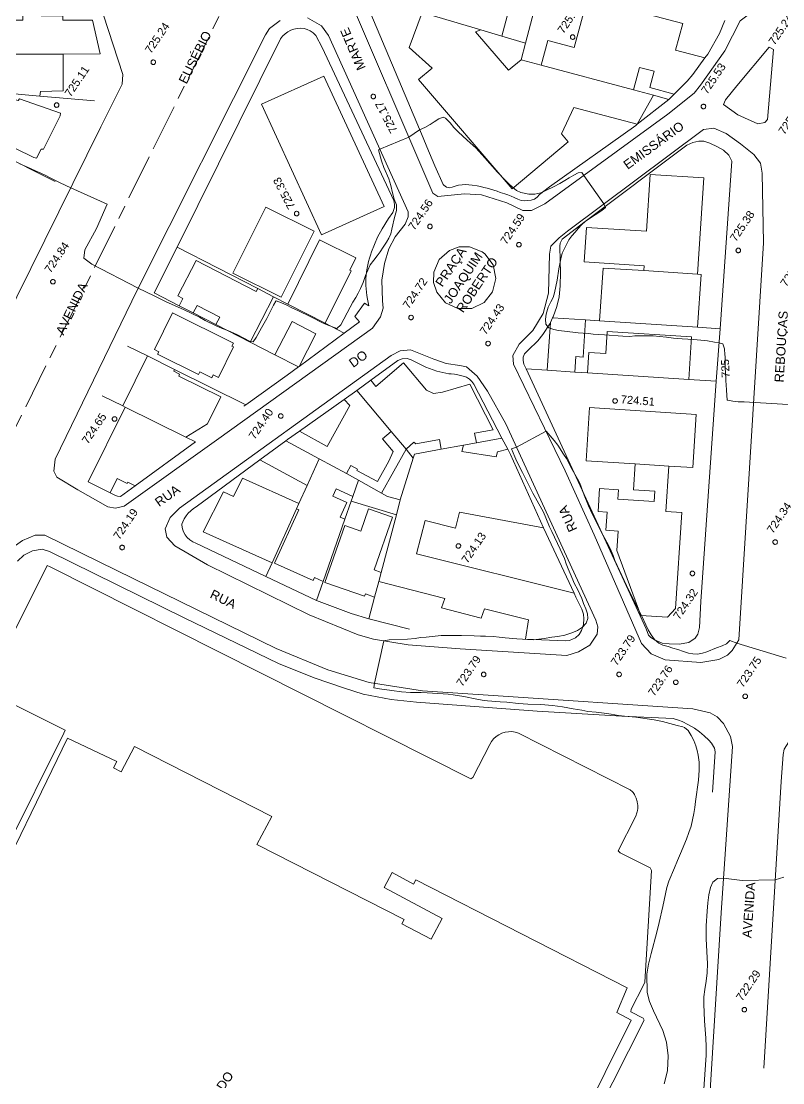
# Model space of a CAD drawing. Header units: metres. Extents: x 325024 to 7190115, y 7391967 to 10157759.
# Drawn here: x 326489.6 to 326656.3, y 7392242.3 to 7392474.5 of the extents above; entities that cross this region are included whole.
import ezdxf
from ezdxf.enums import TextEntityAlignment as Align

# ---------------------------------------------------------------- set-up
doc = ezdxf.new("R2010")
doc.units = ezdxf.units.M
doc.linetypes.add('T09', pattern=[17, 10, -2, 3, -2])
doc.layers.get('0').update_dxf_attribs({"lineweight": 18})
for name, color, linetype, lineweight in [('100_SIST_VIARIO_MEIO_FIO', 1, 'Continuous', 18), ('106_PRACAS_PARQUES_TOP', 7, 'Continuous', 18), ('108_SEP_FIS_CANT_CENT_ILHA', 7, 'Continuous', 18), ('160_P_SIMP_ASF_TOP', 7, 'Continuous', 18), ('206_MURO_E_MURO_ARRIMO', 7, 'Continuous', 18), ('214_PROJ_BEIRAL_EDIF', 10, 'Continuous', 18), ('216_EDIF_NOTAVEL', 2, 'Continuous', 18), ('218_EDIF_NOTAVEL_TOP', 7, 'Continuous', 18), ('508_LM_SETOR_FISCAL', 136, 'T09', 18), ('600_CURVA_MESTRA', 14, 'Continuous', 18), ('602_CURVA_MESTRA_TOP', 24, 'Continuous', 18), ('604_CURVA_INTERM', 7, 'Continuous', 18), ('606_PTO_COTADO', 7, 'Continuous', 18), ('608_PTO_COTADO_INTERVIA', 1, 'Continuous', 18), ('624_SEGM_CURVA_MESTRA', 14, 'Continuous', 18)]:
    doc.layers.add(name, color=color, linetype=linetype, lineweight=lineweight)
doc.styles.add('Style-Arial', font='arial.ttf', dxfattribs={"height": 1.75})

# ---------------------------------------------------------------- blocks, each defined once
blk = doc.blocks.new('SP09')
at = {"color": 0, "linetype": 'Continuous'}
blk.add_lwpolyline([(-0.03, -0.51), (-0.14, -0.49), (-0.24, -0.46), (-0.31, -0.42), (-0.35, -0.39), (-0.42, -0.31), (-0.47, -0.24), (-0.51, -0.15), (-0.52, -0.09), (-0.52, 0.03), (-0.51, 0.11), (-0.48, 0.2), (-0.44, 0.27), (-0.4, 0.33), (-0.32, 0.39), (-0.23, 0.44), (-0.15, 0.48), (-0.1, 0.48), (-0.03, 0.48), (0.08, 0.48), (0.19, 0.44), (0.27, 0.4), (0.35, 0.32), (0.41, 0.23), (0.46, 0.11), (0.48, 0.03), (0.48, -0.03), (0.47, -0.08), (0.44, -0.21), (0.38, -0.3), (0.31, -0.38), (0.23, -0.44), (0.1, -0.49), (0.02, -0.51)], close=True, dxfattribs=at)
blk = doc.blocks.new('SP10')
at = {"color": 0, "linetype": 'Continuous'}
blk.add_lwpolyline([(-0.03, -0.51), (-0.14, -0.49), (-0.24, -0.46), (-0.31, -0.42), (-0.35, -0.39), (-0.42, -0.31), (-0.47, -0.24), (-0.51, -0.15), (-0.52, -0.09), (-0.52, 0.03), (-0.51, 0.11), (-0.48, 0.2), (-0.44, 0.27), (-0.4, 0.33), (-0.32, 0.39), (-0.23, 0.44), (-0.15, 0.48), (-0.1, 0.48), (-0.03, 0.48), (0.08, 0.48), (0.19, 0.44), (0.27, 0.4), (0.35, 0.32), (0.41, 0.23), (0.46, 0.11), (0.48, 0.03), (0.48, -0.03), (0.47, -0.08), (0.44, -0.21), (0.38, -0.3), (0.31, -0.38), (0.23, -0.44), (0.1, -0.49), (0.02, -0.51)], close=True, dxfattribs=at)

msp = doc.modelspace()

# ---------------------------------------------------------------- linework, layer by layer
at = {"layer": '100_SIST_VIARIO_MEIO_FIO', "flags": 128}
for points in [[(326302.015, 7392484.176), (326364.835, 7392436.133), (326408.197, 7392402.649), (326441.582, 7392375.844), (326457.507, 7392362.809), (326460.213, 7392362.084), (326461.63, 7392362.334), (326463.06, 7392363.17), (326464.028, 7392364.439), (326507.067, 7392451.372), (326511.748, 7392460.724), (326511.869, 7392462.807), (326478.053, 7392566.48)], [(326654.61, 7392478.541), (326653.566, 7392477.37), (326651.198, 7392476.187), (326648.709, 7392475.87), (326646.951, 7392474.59), (326643.565, 7392468.009), (326638.263, 7392460.508), (326636.857, 7392458.747), (326631.11, 7392454.11), (326604.218, 7392434.529), (326601.283, 7392433.072), (326599.409, 7392433.092), (326595.858, 7392434.74), (326590.308, 7392436.467), (326586.641, 7392436.699), (326580.818, 7392436.164), (326579.681, 7392436.891), (326559.482, 7392484.057), (326558.032, 7392490.084), (326557.637, 7392494.12), (326558.337, 7392499.291), (326559.333, 7392503.528), (326573.788, 7392532.022)], [(326552.262, 7392475.231), (326555.338, 7392473.486), (326556.858, 7392471.343), (326574.328, 7392432.769), (326574.302, 7392431.677), (326573.628, 7392430.048), (326571.465, 7392427.324), (326570.035, 7392424.702), (326569.104, 7392421.503), (326568.566, 7392417.8), (326568.682, 7392413.332), (326568.833, 7392411.727), (326568.278, 7392409.793), (326566.476, 7392407.304), (326532.895, 7392383.181), (326512.169, 7392368.406), (326510.232, 7392367.986), (326508.571, 7392368.217), (326502.003, 7392371.993), (326497.434, 7392374.757), (326496.766, 7392376.048), (326497.073, 7392378.657), (326515.026, 7392415.633), (326543.05, 7392471.473), (326543.977, 7392472.873), (326546.326, 7392474.653)], [(326639.532, 7392226.431), (326642.765, 7392279.431), (326645.275, 7392315.827), (326644.799, 7392318.031), (326643.273, 7392320.83), (326641.878, 7392322.301), (326640.344, 7392323.211), (326636.612, 7392324.07), (326592.908, 7392326.966), (326577.454, 7392327.993), (326565.749, 7392329.845), (326556.708, 7392332.611), (326545.409, 7392337.227), (326510.562, 7392354.332), (326494.816, 7392362.035), (326492.687, 7392362.084), (326489.888, 7392360.89), (326487.176, 7392358.907), (326485.219, 7392355.125), (326475.657, 7392336.238)], [(326701.742, 7392320.45), (326670.763, 7392322.358), (326667.311, 7392321.253), (326665.006, 7392319.652), (326660.465, 7392318.342), (326658.116, 7392317.665), (326656.601, 7392315.229), (326656.372, 7392314.06), (326655.899, 7392308.15)]]:
    msp.add_lwpolyline(points, dxfattribs=at)
for points in [[(326609.163, 7392428.569), (326638.941, 7392450.809), (326641.153, 7392451.052), (326643.864, 7392449.876), (326647.012, 7392447.66), (326649.92, 7392445.294), (326651.385, 7392443.413), (326651.759, 7392441.263), (326652.029, 7392426.017), (326646.633, 7392339.166), (326645.216, 7392336.815), (326644.165, 7392335.773), (326642.254, 7392334.834), (326638.366, 7392334.168), (326630.562, 7392334.774), (326627.475, 7392336.086), (326625.369, 7392338.351), (326614.958, 7392362.152), (326608.664, 7392376.135), (326597.371, 7392399.453), (326597.211, 7392401.365), (326598.576, 7392403.858), (326601.56, 7392406.836), (326603.824, 7392410.548), (326605.022, 7392414.997), (326605.185, 7392423.524), (326605.531, 7392425.245), (326607.356, 7392427.059)], [(326570.6, 7392401.342), (326572.573, 7392402.391), (326574.799, 7392402.609), (326579.918, 7392400.535), (326582.623, 7392399.571), (326585.588, 7392399.138), (326587.037, 7392398.882), (326589.418, 7392396.813), (326591.623, 7392393.531), (326595.682, 7392386.37), (326615.391, 7392343.434), (326615.766, 7392341.988), (326615.649, 7392340.43), (326614.076, 7392337.976), (326611.593, 7392336.506), (326609.008, 7392335.758), (326585.71, 7392337.189), (326574.287, 7392338.026), (326566.723, 7392339.296), (326563.335, 7392340.219), (326552.625, 7392344.643), (326530.381, 7392355.524), (326523.254, 7392359.697), (326521.489, 7392361.582), (326521.124, 7392363.425), (326522.212, 7392365.926), (326524.235, 7392367.959)]]:
    msp.add_lwpolyline(points, close=True, dxfattribs=at)
at = {"layer": '100_SIST_VIARIO_MEIO_FIO'}
msp.add_lwpolyline([(326655.899, 7392308.15), (326652.124, 7392245.461)], dxfattribs=at)
at = {"layer": '108_SEP_FIS_CANT_CENT_ILHA', "flags": 128}
for points in [[(326646.209, 7392460.358), (326653.306, 7392468.819), (326654.262, 7392468.312), (326652.932, 7392452.992), (326652.37, 7392452.316), (326650.829, 7392452.062), (326646.456, 7392453.984), (326643.267, 7392456.266), (326643.738, 7392457.309)], [(326590.481, 7392424.016), (326587.691, 7392425.117), (326585.434, 7392425.094), (326583.306, 7392424.34), (326581.064, 7392422.348), (326579.887, 7392419.59), (326579.847, 7392417.333), (326580.542, 7392415.186), (326582.471, 7392412.89), (326585.196, 7392411.637), (326588.195, 7392411.666), (326590.894, 7392412.973), (326592.778, 7392415.307), (326593.485, 7392418.221), (326592.881, 7392421.159), (326591.081, 7392423.558)]]:
    msp.add_lwpolyline(points, close=True, dxfattribs=at)
at = {"layer": '206_MURO_E_MURO_ARRIMO'}
for p, q in [((326565.34, 7392478.002), (326577.589, 7392448.966)), ((326642.448, 7392471.822), (326643.608, 7392474.653)), ((326547.35, 7392471.745), (326547.948, 7392472.18)), ((326547.948, 7392472.18), (326548.604, 7392472.522)), ((326548.604, 7392472.522), (326549.303, 7392472.764)), ((326549.303, 7392472.764), (326550.031, 7392472.901)), ((326550.031, 7392472.901), (326550.771, 7392472.93)), ((326550.771, 7392472.93), (326551.506, 7392472.849)), ((326551.506, 7392472.849), (326552.219, 7392472.656)), ((326552.219, 7392472.656), (326552.89, 7392472.343)), ((326552.89, 7392472.343), (326553.498, 7392471.921)), ((326523.729, 7392425.062), (326546.388, 7392470.634)), ((326546.388, 7392470.634), (326546.823, 7392471.227)), ((326546.823, 7392471.227), (326547.35, 7392471.745)), ((326553.498, 7392471.921), (326554.101, 7392471.314)), ((326554.101, 7392471.314), (326555.452, 7392468.708)), ((326639.841, 7392467.292), (326642.448, 7392471.822)), ((326555.452, 7392468.708), (326571.172, 7392435.225)), ((326639.215, 7392466.444), (326639.841, 7392467.292)), ((326631.344, 7392457.38), (326632.492, 7392458.536)), ((326624.404, 7392451.934), (326631.344, 7392457.38)), ((326605.209, 7392438.244), (326624.079, 7392451.679)), ((326624.079, 7392451.679), (326624.404, 7392451.934)), ((326577.589, 7392448.966), (326578.394, 7392446.993)), ((326578.394, 7392446.993), (326580.143, 7392442.853)), ((326613.011, 7392430.698), (326635.262, 7392447.33)), ((326635.262, 7392447.33), (326636.582, 7392447.909)), ((326636.582, 7392447.909), (326637.866, 7392448.245)), ((326637.866, 7392448.245), (326638.953, 7392448.207)), ((326638.953, 7392448.207), (326640.284, 7392447.793)), ((326640.284, 7392447.793), (326641.989, 7392447.003)), ((326641.989, 7392447.003), (326643.265, 7392446.257)), ((326643.265, 7392446.257), (326644.427, 7392445.136)), ((326644.427, 7392445.136), (326645.117, 7392443.865)), ((326580.143, 7392442.853), (326581.961, 7392438.742)), ((326645.117, 7392443.865), (326642.532, 7392407.203)), ((326581.961, 7392438.742), (326582.067, 7392438.595)), ((326582.067, 7392438.595), (326582.656, 7392438.142)), ((326582.656, 7392438.142), (326583.385, 7392438.005)), ((326583.385, 7392438.005), (326583.902, 7392438.206)), ((326583.902, 7392438.206), (326584.614, 7392438.427)), ((326584.614, 7392438.427), (326585.343, 7392438.588)), ((326585.343, 7392438.588), (326586.083, 7392438.69)), ((326586.083, 7392438.69), (326586.829, 7392438.73)), ((326586.829, 7392438.73), (326587.576, 7392438.708)), ((326587.576, 7392438.708), (326588.319, 7392438.626)), ((326588.319, 7392438.626), (326589.415, 7392438.446)), ((326589.415, 7392438.446), (326590.149, 7392438.3)), ((326590.149, 7392438.3), (326590.879, 7392438.133)), ((326590.879, 7392438.133), (326591.604, 7392437.945)), ((326591.604, 7392437.945), (326592.323, 7392437.738)), ((326592.323, 7392437.738), (326593.037, 7392437.511)), ((326593.037, 7392437.511), (326593.744, 7392437.263)), ((326602.998, 7392436.577), (326605.209, 7392438.244)), ((326571.172, 7392435.225), (326571.318, 7392434.36)), ((326593.744, 7392437.263), (326594.444, 7392436.997)), ((326594.444, 7392436.997), (326595.42, 7392436.738)), ((326595.42, 7392436.738), (326596.132, 7392436.503)), ((326596.132, 7392436.503), (326596.83, 7392436.231)), ((326596.83, 7392436.231), (326597.514, 7392435.925)), ((326597.514, 7392435.925), (326598.326, 7392435.519)), ((326598.326, 7392435.519), (326599.039, 7392435.292)), ((326599.039, 7392435.292), (326599.781, 7392435.202)), ((326599.781, 7392435.202), (326601.232, 7392435.311)), ((326601.232, 7392435.311), (326601.93, 7392435.565)), ((326601.93, 7392435.565), (326602.534, 7392435.997)), ((326602.534, 7392435.997), (326602.998, 7392436.577)), ((326571.271, 7392433.694), (326570.967, 7392432.603)), ((326571.318, 7392434.36), (326571.271, 7392433.694)), ((326570.024, 7392431.321), (326568.6, 7392429.088)), ((326570.967, 7392432.603), (326570.024, 7392431.321)), ((326607.994, 7392426.775), (326613.011, 7392430.698)), ((326568.6, 7392429.088), (326567.616, 7392427.238)), ((326567.616, 7392427.238), (326566.284, 7392424.033)), ((326607.447, 7392425.289), (326607.59, 7392425.957)), ((326607.59, 7392425.957), (326607.994, 7392426.775)), ((326518.744, 7392415.036), (326523.729, 7392425.062)), ((326566.284, 7392424.033), (326566.032, 7392423.326)), ((326607.534, 7392422.09), (326607.447, 7392425.289)), ((326565.445, 7392421.156), (326565.307, 7392420.419)), ((326565.613, 7392421.887), (326565.445, 7392421.156)), ((326565.808, 7392422.611), (326565.613, 7392421.887)), ((326566.032, 7392423.326), (326565.808, 7392422.611)), ((326607.661, 7392419.494), (326607.534, 7392422.09)), ((326565.117, 7392418.931), (326565.066, 7392418.183)), ((326565.197, 7392419.677), (326565.117, 7392418.931)), ((326565.307, 7392420.419), (326565.197, 7392419.677)), ((326607.549, 7392416.625), (326607.661, 7392419.494)), ((326565.066, 7392418.183), (326565.044, 7392417.433)), ((326565.044, 7392417.433), (326565.052, 7392416.684)), ((326565.052, 7392416.684), (326565.089, 7392415.935)), ((326607.3, 7392414.185), (326607.549, 7392416.625)), ((326565.089, 7392415.935), (326565.155, 7392415.188)), ((326565.155, 7392415.188), (326565.25, 7392414.444)), ((326565.25, 7392414.444), (326565.374, 7392413.705)), ((326606.826, 7392412.1), (326607.3, 7392414.185)), ((326564.73, 7392412.773), (326562.636, 7392409.86)), ((326565.693, 7392412.249), (326564.73, 7392412.773)), ((326565.374, 7392413.705), (326565.693, 7392412.249)), ((326606.02, 7392409.827), (326606.826, 7392412.1)), ((326562.636, 7392409.86), (326563.684, 7392408.695)), ((326605.909, 7392409.597), (326606.02, 7392409.827)), ((326563.684, 7392408.695), (326560.325, 7392406.223)), ((326605.279, 7392408.295), (326603.79, 7392405.958)), ((326605.405, 7392408.556), (326605.279, 7392408.295)), ((326641.722, 7392395.719), (326642.532, 7392407.203)), ((326560.325, 7392406.223), (326550.445, 7392398.954)), ((326603.79, 7392405.958), (326602.696, 7392404.571)), ((326600.555, 7392402.54), (326599.78, 7392401.679)), ((326602.696, 7392404.571), (326600.555, 7392402.54)), ((326566.103, 7392395.947), (326572.002, 7392400.237)), ((326572.002, 7392400.237), (326573.005, 7392400.597)), ((326573.005, 7392400.597), (326574.048, 7392400.673)), ((326574.048, 7392400.673), (326574.935, 7392400.432)), ((326574.935, 7392400.432), (326578.153, 7392398.767)), ((326599.486, 7392400.954), (326599.477, 7392400.227)), ((326599.477, 7392400.227), (326599.57, 7392399.464)), ((326599.78, 7392401.679), (326599.486, 7392400.954)), ((326550.301, 7392398.847), (326547.851, 7392397.045)), ((326578.153, 7392398.767), (326580.564, 7392397.903)), ((326580.564, 7392397.903), (326583.174, 7392397.375)), ((326599.57, 7392399.464), (326599.811, 7392399.012)), ((326599.811, 7392399.012), (326600.092, 7392398.405)), ((326600.092, 7392398.405), (326626.4, 7392341.537)), ((326547.851, 7392397.045), (326538.795, 7392390.583)), ((326583.174, 7392397.375), (326583.692, 7392397.331)), ((326583.692, 7392397.331), (326584.436, 7392397.237)), ((326584.436, 7392397.237), (326585.175, 7392397.108)), ((326585.175, 7392397.108), (326586.359, 7392396.855)), ((326586.359, 7392396.855), (326587.061, 7392396.593)), ((326587.061, 7392396.593), (326587.694, 7392396.196)), ((326587.694, 7392396.196), (326588.235, 7392395.678)), ((326588.235, 7392395.678), (326588.659, 7392395.061)), ((326638.325, 7392347.542), (326641.722, 7392395.719)), ((326588.659, 7392395.061), (326594.817, 7392383.299)), ((326550.523, 7392384.823), (326560.302, 7392391.727)), ((326538.795, 7392390.583), (326538.358, 7392390.272)), ((326594.817, 7392383.299), (326596.102, 7392380.844)), ((326527.916, 7392368.273), (326541.844, 7392378.517)), ((326514.6, 7392372.861), (326511.357, 7392370.494)), ((326510.089, 7392370.832), (326509.062, 7392371.338)), ((326510.703, 7392370.567), (326510.089, 7392370.832)), ((326511.357, 7392370.494), (326510.703, 7392370.567)), ((326526.713, 7392367.406), (326527.296, 7392367.878)), ((326527.296, 7392367.878), (326527.916, 7392368.273)), ((326524.982, 7392364.985), (326525.314, 7392365.656)), ((326525.314, 7392365.656), (326525.717, 7392366.289)), ((326525.717, 7392366.289), (326526.185, 7392366.874)), ((326526.185, 7392366.874), (326526.713, 7392367.406)), ((326524.79, 7392364.489), (326524.982, 7392364.985)), ((326524.802, 7392364.209), (326524.79, 7392364.489)), ((326524.919, 7392363.469), (326524.802, 7392364.209)), ((326525.158, 7392362.759), (326524.919, 7392363.469)), ((326603.892, 7392363.681), (326610.583, 7392349.345)), ((326525.515, 7392362.1), (326525.158, 7392362.759)), ((326525.977, 7392361.511), (326525.515, 7392362.1)), ((326526.532, 7392361.008), (326525.977, 7392361.511)), ((326527.163, 7392360.605), (326526.532, 7392361.008)), ((326490.234, 7392357.639), (326492.098, 7392358.604)), ((326492.098, 7392358.604), (326494.182, 7392358.991)), ((326494.182, 7392358.991), (326495.784, 7392358.448)), ((326495.784, 7392358.448), (326525.319, 7392343.976)), ((326527.854, 7392360.315), (326527.163, 7392360.605)), ((326541.453, 7392353.776), (326527.854, 7392360.315)), ((326488.823, 7392356.376), (326490.234, 7392357.639)), ((326543.14, 7392352.984), (326541.453, 7392353.776)), ((326554.229, 7392347.78), (326543.14, 7392352.984)), ((326561.793, 7392344.912), (326554.229, 7392347.78)), ((326638.064, 7392341.869), (326638.325, 7392347.542)), ((326565.697, 7392343.766), (326561.793, 7392344.912)), ((326525.319, 7392343.976), (326545.945, 7392334.004)), ((326574.621, 7392341.496), (326565.697, 7392343.766)), ((326626.4, 7392341.537), (326626.864, 7392340.198)), ((326626.864, 7392340.198), (326627.384, 7392339.682)), ((326637.085, 7392339.483), (326637.669, 7392340.413)), ((326637.669, 7392340.413), (326638.064, 7392341.869)), ((326627.384, 7392339.682), (326628.37, 7392339.089)), ((326628.37, 7392339.089), (326629.869, 7392338.451)), ((326629.869, 7392338.451), (326631.436, 7392338.244)), ((326631.436, 7392338.244), (326633.569, 7392338.209)), ((326633.569, 7392338.209), (326635.73, 7392338.571)), ((326635.73, 7392338.571), (326637.085, 7392339.483)), ((326545.945, 7392334.004), (326553.744, 7392330.812)), ((326553.744, 7392330.812), (326560.164, 7392328.633)), ((326560.164, 7392328.633), (326564.475, 7392327.305)), ((326564.475, 7392327.305), (326570.599, 7392326.099)), ((326570.599, 7392326.099), (326576.133, 7392325.538)), ((326576.133, 7392325.538), (326602.523, 7392323.568)), ((326602.523, 7392323.568), (326621.04, 7392322.452)), ((326621.04, 7392322.452), (326632.245, 7392321.931)), ((326632.245, 7392321.931), (326633.423, 7392321.603)), ((326633.423, 7392321.603), (326634.268, 7392321.316)), ((326634.268, 7392321.316), (326635.618, 7392320.584)), ((326635.618, 7392320.584), (326636.932, 7392319.808)), ((326636.932, 7392319.808), (326638.02, 7392318.998)), ((326638.02, 7392318.998), (326639.039, 7392318.191)), ((326639.039, 7392318.191), (326640.059, 7392317.232)), ((326640.059, 7392317.232), (326640.685, 7392316.527)), ((326640.685, 7392316.527), (326641.301, 7392315.448)), ((326641.502, 7392314.676), (326640.905, 7392305.821)), ((326641.301, 7392315.448), (326641.502, 7392314.676))]:
    msp.add_line(p, q, dxfattribs=at)
at = {"layer": '206_MURO_E_MURO_ARRIMO', "flags": 128}
for points in [[(326604.023, 7392485.275), (326599.982, 7392469.641)], [(326594.798, 7392471.19), (326599.982, 7392469.641)], [(326599.055, 7392466.053), (326599.982, 7392469.641)], [(326631.344, 7392457.38), (326627.97, 7392458.281)], [(326493.738, 7392458.112), (326505.642, 7392457.066)], [(326471.467, 7392452.219), (326497.081, 7392439.406)], [(326523.729, 7392425.062), (326541.373, 7392415.98)], [(326524.187, 7392412.244), (326518.744, 7392415.036)], [(326544.81, 7392414.21), (326547.945, 7392412.596)], [(326532.22, 7392408.123), (326527.257, 7392410.669)], [(326556.107, 7392408.394), (326560.325, 7392406.223)], [(326616.197, 7392408.924), (326613.112, 7392409.126)], [(326642.532, 7392407.203), (326637.637, 7392407.523)], [(326517.235, 7392401.246), (326512.852, 7392403.414)], [(326545.125, 7392401.502), (326539.701, 7392404.285)], [(326538.795, 7392390.583), (326523.203, 7392398.294)], [(326600.092, 7392398.405), (326604.722, 7392398.106)], [(326610.727, 7392397.719), (326613.529, 7392397.538)], [(326635.68, 7392396.109), (326641.722, 7392395.719)], [(326511.842, 7392390.306), (326507.333, 7392392.529)], [(326589.22, 7392382.26), (326594.817, 7392383.299)], [(326561.85, 7392369.471), (326560.47, 7392365.52)], [(326544.517, 7392356.02), (326543.14, 7392352.984)], [(326555.717, 7392351.907), (326554.229, 7392347.78)], [(326566.95, 7392348.501), (326565.697, 7392343.766)]]:
    msp.add_lwpolyline(points, dxfattribs=at)
at = {"layer": '214_PROJ_BEIRAL_EDIF', "flags": 128}
for points in [[(326608.396, 7392502.194), (326593.548, 7392506.621), (326593.047, 7392504.94), (326571.885, 7392511.25), (326571.517, 7392510.017), (326569.673, 7392503.833), (326567.852, 7392497.724), (326589.505, 7392491.268), (326589.184, 7392490.191), (326580.722, 7392492.714), (326579.579, 7392488.883), (326572.498, 7392490.994), (326568.9, 7392478.927), (326577.357, 7392476.401), (326590.195, 7392472.565), (326594.798, 7392471.19), (326599.135, 7392487.658), (326604.245, 7392486.134)], [(326603.405, 7392464.845), (326623.583, 7392459.454), (326624.897, 7392464.369), (326628.096, 7392463.514), (326627.148, 7392459.963), (326632.492, 7392458.536), (326635.329, 7392461.394), (326636.56, 7392462.848), (326639.215, 7392466.444), (326632.808, 7392468.155), (326634.359, 7392473.963), (326613.534, 7392479.527), (326610.649, 7392468.729), (326604.856, 7392470.276)], [(326506.895, 7392467.307), (326505.219, 7392474.689), (326498.728, 7392474.68), (326498.727, 7392475.637), (326493.966, 7392475.631), (326493.964, 7392476.774), (326489.957, 7392476.481), (326489.96, 7392474.679), (326483.131, 7392474.67), (326483.131, 7392474.166), (326482.04, 7392474.164), (326481.894, 7392475.89), (326477.747, 7392475.587), (326474.447, 7392475.345), (326474.756, 7392472.129), (326475.181, 7392467.717), (326475.215, 7392467.27), (326498.795, 7392467.298)], [(326624.404, 7392451.934), (326610.571, 7392455.63), (326607.846, 7392449.831), (326609.314, 7392448.101), (326597.033, 7392437.783), (326576.572, 7392461.715), (326579.583, 7392464.18), (326574.508, 7392468.691), (326577.357, 7392476.401), (326590.195, 7392472.565), (326589.054, 7392472.184), (326596.235, 7392463.73), (326599.055, 7392466.053), (326603.405, 7392464.845), (326623.583, 7392459.454), (326627.97, 7392458.281)], [(326493.738, 7392458.112), (326493.855, 7392459.064), (326498.792, 7392459.24), (326498.795, 7392467.298), (326475.215, 7392467.27), (326475.341, 7392459.729)], [(326542.225, 7392456.351), (326555.351, 7392427.775), (326569.081, 7392433.931), (326555.874, 7392462.449)], [(326478.226, 7392457.498), (326478.645, 7392457.893), (326479.093, 7392458.135), (326479.403, 7392458.755), (326480.036, 7392458.502), (326480.697, 7392458.172), (326481.266, 7392458.135), (326481.68, 7392458.593), (326486.255, 7392456.414), (326486.811, 7392456.873), (326487.478, 7392457.159), (326488.161, 7392457.29), (326488.686, 7392457.233), (326488.946, 7392457.145), (326489.244, 7392457.487), (326498.249, 7392454.323), (326498.175, 7392453.766), (326494.527, 7392446.473), (326493.963, 7392446.509), (326492.981, 7392444.547), (326492.399, 7392444.633), (326476.436, 7392452.488), (326475.902, 7392452.859)], [(326637.632, 7392419.153), (326625.876, 7392419.911), (326625.946, 7392420.997), (326612.834, 7392421.843), (326613.319, 7392429.362), (326626.424, 7392428.516), (326627.226, 7392440.941), (326638.988, 7392440.182)], [(326543.133, 7392433.817), (326535.947, 7392419.341), (326546.531, 7392414.086), (326553.718, 7392428.561)], [(326556.107, 7392408.394), (326547.945, 7392412.596), (326554.918, 7392426.642), (326562.877, 7392422.691), (326561.542, 7392420.003), (326561.806, 7392419.872)], [(326532.22, 7392408.123), (326533.065, 7392409.765), (326528.106, 7392412.318), (326527.257, 7392410.669), (326524.187, 7392412.244), (326524.991, 7392413.806), (326523.897, 7392414.369), (326527.878, 7392422.102), (326541.037, 7392415.328), (326541.373, 7392415.98), (326544.81, 7392414.21), (326539.701, 7392404.285)], [(326616.197, 7392408.924), (326637.637, 7392407.523), (326638.384, 7392419.104), (326637.632, 7392419.153), (326625.876, 7392419.911), (326616.943, 7392420.488)], [(326522.724, 7392410.664), (326518.765, 7392402.63), (326519.728, 7392402.155), (326519.471, 7392401.635), (326528.422, 7392397.223), (326528.699, 7392397.784), (326531.311, 7392396.496), (326531.622, 7392397.127), (326532.781, 7392396.556), (326536.074, 7392403.238), (326535.746, 7392403.4), (326536.081, 7392404.081)], [(326613.112, 7392409.126), (326612.581, 7392401.004), (326610.948, 7392401.111), (326610.727, 7392397.719), (326604.722, 7392398.106), (326605.405, 7392408.556), (326605.909, 7392409.597)], [(326545.125, 7392401.502), (326548.887, 7392408.81), (326554.13, 7392406.111), (326550.445, 7392398.954), (326550.301, 7392398.847)], [(326635.68, 7392396.109), (326613.529, 7392397.538), (326613.817, 7392401.998), (326617.542, 7392401.758), (326617.855, 7392406.609), (326636.28, 7392405.42)], [(326523.203, 7392398.294), (326517.235, 7392401.246), (326511.842, 7392390.306), (326512.344, 7392390.059), (326525.635, 7392383.509), (326530.374, 7392386.414), (326533.281, 7392392.311), (326524.094, 7392396.84), (326524.299, 7392397.256), (326523.006, 7392397.893)], [(326581.551, 7392380.837), (326586.405, 7392381.738), (326589.22, 7392382.26), (326588.834, 7392384.339), (326592.909, 7392385.095), (326587.795, 7392395.081), (326581.831, 7392393.325), (326579.821, 7392393.025), (326578.295, 7392393.747), (326573.252, 7392399.756), (326567.191, 7392394.599), (326566.103, 7392395.947), (326563.038, 7392393.718), (326570.575, 7392384.716), (326573.823, 7392380.836), (326575.567, 7392382.427), (326575.976, 7392382.012), (326581.155, 7392382.974)], [(326570.575, 7392384.716), (326568.652, 7392383.131), (326571.013, 7392380.335), (326570.036, 7392378.256), (326567.605, 7392373.771), (326563.084, 7392376.221), (326563.241, 7392376.511), (326561.781, 7392377.302), (326560.813, 7392375.517), (326554.832, 7392378.76), (326547.543, 7392382.709), (326547.905, 7392382.975), (326550.523, 7392384.823), (326556.561, 7392381.425), (326561.543, 7392390.399), (326560.302, 7392391.727), (326563.038, 7392393.718)], [(326509.062, 7392371.338), (326504.278, 7392373.695), (326512.344, 7392390.059), (326525.635, 7392383.509), (326527.756, 7392382.463), (326514.6, 7392372.861), (326512.989, 7392373.655), (326512.837, 7392373.347), (326510.596, 7392374.452)], [(326623.947, 7392377.637), (326631.3, 7392377.162), (326636.58, 7392376.822), (326637.329, 7392388.435), (326613.977, 7392389.941), (326613.228, 7392378.328)], [(326552.165, 7392372.88), (326541.844, 7392378.517), (326547.543, 7392382.709), (326554.832, 7392378.76)], [(326599.984, 7392339.307), (326608.706, 7392338.924), (326609.61, 7392338.993), (326610.924, 7392339.584), (326611.72, 7392340.307), (326612.216, 7392341.21), (326612.642, 7392342.494), (326612.712, 7392343.717), (326612.626, 7392344.735), (326612.27, 7392345.836), (326610.981, 7392348.492), (326610.583, 7392349.345), (326576.154, 7392357.96), (326577.984, 7392365.275), (326584.642, 7392363.609), (326585.51, 7392367.076), (326603.892, 7392363.681), (326596.709, 7392379.686), (326596.102, 7392380.844), (326593.847, 7392380.276), (326593.564, 7392379.177), (326586.045, 7392380.34), (326586.405, 7392381.738), (326581.551, 7392380.837), (326575.684, 7392379.748), (326575.427, 7392378.92), (326572.582, 7392369.776), (326571.713, 7392366.492), (326568.383, 7392353.914), (326567.855, 7392351.918), (326582.323, 7392348.192), (326581.621, 7392346.182), (326590.277, 7392343.875), (326590.989, 7392345.915), (326600.646, 7392343.498)], [(326568.49, 7392371.207), (326573.823, 7392380.836), (326575.427, 7392378.92), (326572.582, 7392369.776), (326569.776, 7392370.472)], [(326552.165, 7392372.88), (326550.397, 7392368.983), (326549.867, 7392367.814), (326550.343, 7392367.598), (326545.057, 7392355.942), (326553.487, 7392352.118), (326553.788, 7392352.782), (326555.717, 7392351.907), (326560.47, 7392365.52), (326559.442, 7392365.987), (326560.887, 7392369.173), (326557.833, 7392370.559), (326558.556, 7392372.153), (326562.208, 7392370.497), (326563.46, 7392374.082), (326560.813, 7392375.517), (326554.832, 7392378.76)], [(326623.947, 7392377.637), (326631.3, 7392377.162), (326630.66, 7392367.25), (326634.174, 7392367.024), (326632.819, 7392346.024), (326631.033, 7392344.095), (326625.215, 7392344.47), (326619.968, 7392358.725), (326620.241, 7392362.957), (326617.568, 7392363.129), (326617.822, 7392367.065), (326615.861, 7392367.191), (326616.186, 7392372.225), (326620.282, 7392371.961), (326620.152, 7392369.947), (326628.093, 7392369.435), (326628.239, 7392371.698), (326623.583, 7392371.998)], [(326550.397, 7392368.983), (326549.867, 7392367.814), (326544.517, 7392356.02), (326529.471, 7392362.775), (326533.889, 7392371.497), (326536.057, 7392370.513), (326538.027, 7392374.5)], [(326572.582, 7392369.776), (326569.776, 7392370.472), (326568.49, 7392371.207), (326563.46, 7392374.082), (326562.208, 7392370.497), (326561.85, 7392369.471), (326571.713, 7392366.492)], [(326568.383, 7392353.914), (326567.855, 7392351.918), (326566.95, 7392348.501), (326564.952, 7392349.198), (326564.769, 7392348.674), (326556.077, 7392351.709), (326560.422, 7392364.155), (326563.923, 7392362.933), (326565.626, 7392367.813), (326570.858, 7392365.986), (326566.832, 7392354.456)]]:
    msp.add_lwpolyline(points, close=True, dxfattribs=at)
at = {"layer": '216_EDIF_NOTAVEL'}
msp.add_lwpolyline([(326481.726, 7392328.399), (326495.332, 7392355.406), (326495.983, 7392355.104), (326588, 7392308.746), (326588.465, 7392309.008), (326592.131, 7392316.285), (326592.513, 7392316.92), (326592.988, 7392317.487), (326593.54, 7392317.981), (326594.156, 7392318.393), (326594.823, 7392318.712), (326595.529, 7392318.934), (326596.26, 7392319.053), (326596.999, 7392319.067), (326597.733, 7392318.976), (326598.438, 7392318.761), (326622.89, 7392306.331), (326623.396, 7392305.892), (326623.528, 7392305.723), (326623.786, 7392305.338), (326623.901, 7392305.138), (326624.136, 7392304.646), (326624.197, 7392304.49), (326624.407, 7392303.789), (326624.501, 7392303.212), (326624.515, 7392303.044), (326624.526, 7392302.494), (326624.512, 7392302.275), (326624.451, 7392301.787), (326624.391, 7392301.507), (326624.278, 7392301.097), (326624.16, 7392300.781), (326623.944, 7392300.293), (326620.275, 7392293.011), (326620.647, 7392292.582), (326627.267, 7392289.246), (326627.537, 7392288.687), (326626.083, 7392264.271), (326625.782, 7392263.604), (326623.125, 7392258.331), (326623.052, 7392257.756), (326625.7, 7392256.423), (326625.967, 7392255.959), (326584.834, 7392174.59)], dxfattribs=at)
at = {"layer": '216_EDIF_NOTAVEL', "flags": 128}
for points in [[(326458.756, 7392237.688), (326474.215, 7392268.869), (326486.342, 7392293.332), (326498.922, 7392318.707), (326499.215, 7392319.358), (326487.895, 7392325.061)], [(326577.787, 7392164.792), (326623.083, 7392255.979), (326619.949, 7392257.654), (326622.239, 7392263.019), (326575.956, 7392286.624), (326575.482, 7392285.737), (326570.79, 7392288.246), (326569.037, 7392284.969), (326581.735, 7392278.179), (326579.311, 7392273.645), (326572.917, 7392277.064), (326573.407, 7392277.98), (326541.213, 7392294.379), (326544.477, 7392300.484), (326514.435, 7392315.793), (326511.49, 7392310.284), (326509.808, 7392311.183), (326510.521, 7392312.517), (326499.787, 7392317.657), (326481.5, 7392280.132)]]:
    msp.add_lwpolyline(points, dxfattribs=at)
msp.add_lwpolyline([(326487.895, 7392325.061), (326499.215, 7392319.358), (326498.922, 7392318.707), (326486.342, 7392293.332), (326474.962, 7392298.973)], close=True, dxfattribs=at)
at = {"layer": '508_LM_SETOR_FISCAL'}
msp.add_lwpolyline([(326177.681, 7392573.74), (326213.596, 7392545.797), (326216.905, 7392543.293), (326240.821, 7392525.201), (326292.769, 7392485.901), (326296.303, 7392483.227), (326362.025, 7392432.669), (326377.121, 7392420.529), (326448.736, 7392362.939), (326464.125, 7392350.513), (326467.673, 7392356.148), (326471.661, 7392361.206), (326475.524, 7392366.069), (326483.079, 7392374.858), (326518.647, 7392446.819), (326545.893, 7392501.662), (326564.246, 7392538.336)], dxfattribs=at)
at = {"layer": '600_CURVA_MESTRA', "elevation": 725}
msp.add_lwpolyline([(326489.354, 7392443.303), (326490.517, 7392442.773), (326491.687, 7392442.279), (326492.881, 7392441.667), (326493.895, 7392441.225), (326495.024, 7392440.709), (326495.993, 7392440.178), (326496.975, 7392439.739), (326498.128, 7392439.13), (326500.458, 7392438.022), (326508.421, 7392434.421), (326506.113, 7392429.1), (326503.545, 7392424.473), (326503.315, 7392422.647), (326505.075, 7392421.324), (326515.242, 7392416.064), (326518.691, 7392414.372), (326521.332, 7392413.109), (326525.105, 7392411.446), (326528.65, 7392409.709), (326529.873, 7392409.038), (326532.117, 7392407.9), (326533.613, 7392407.255), (326534.824, 7392406.793), (326536.979, 7392405.835), (326539.568, 7392404.496), (326540.414, 7392404.307), (326541.062, 7392405.324), (326542.192, 7392407.4), (326543.34, 7392409.424), (326544.831, 7392412.378), (326545.317, 7392413.27), (326545.379, 7392413.344), (326546.593, 7392412.885), (326547.622, 7392412.398), (326548.971, 7392411.678), (326550.141, 7392411.181), (326552.982, 7392409.84), (326555.558, 7392408.519), (326556.567, 7392408.051), (326558.678, 7392407.253), (326559.55, 7392408.033), (326561.642, 7392411.948), (326562.221, 7392412.992), (326562.847, 7392414.008), (326563.372, 7392414.951), (326563.884, 7392416.038), (326564.448, 7392417.321), (326564.934, 7392418.865), (326565.975, 7392421.176), (326566.752, 7392422.24), (326567.49, 7392423.133), (326568.147, 7392423.994), (326568.847, 7392425.036), (326569.545, 7392426.129), (326570.057, 7392427.002), (326570.502, 7392427.985), (326570.75, 7392428.976), (326570.909, 7392429.969), (326571.139, 7392430.964), (326571.438, 7392432.015), (326571.713, 7392433.079), (326571.714, 7392434.317), (326571.236, 7392435.557), (326570.864, 7392436.918), (326570.537, 7392438.563), (326570.047, 7392439.984), (326568.988, 7392442.453), (326568.483, 7392443.93), (326567.82, 7392446.372), (326568.119, 7392446.479), (326574.454, 7392449.097), (326576.795, 7392450.703), (326577.947, 7392451.252), (326579.097, 7392451.855), (326579.98, 7392452.441), (326581.04, 7392453.107), (326581.971, 7392453.517), (326582.443, 7392453.286), (326583.461, 7392452.234), (326584.311, 7392451.206), (326585.207, 7392450.288), (326587.174, 7392448.477), (326589.195, 7392446.668), (326591.097, 7392444.618), (326593.868, 7392441.489), (326595.564, 7392439.633), (326596.317, 7392438.884), (326597.102, 7392438.201), (326598.033, 7392437.466), (326598.956, 7392436.974), (326600.663, 7392436.631), (326601.983, 7392436.639), (326603.313, 7392436.957), (326604.702, 7392437.591), (326606.062, 7392438.254), (326607.494, 7392439.009), (326608.564, 7392439.628), (326609.508, 7392440.221), (326610.552, 7392440.812), (326611.483, 7392441.316), (326612.289, 7392441.38), (326612.768, 7392440.755), (326617.116, 7392434.509), (326617.484, 7392433.759), (326616.646, 7392433.09), (326615.822, 7392432.503), (326614.412, 7392431.603), (326613.038, 7392430.64), (326612.237, 7392429.899), (326611.481, 7392429.109), (326610.801, 7392428.329), (326610.131, 7392427.499), (326609.485, 7392426.618), (326608.883, 7392425.48), (326608.011, 7392423.752), (326607.664, 7392422.476), (326607.448, 7392421.413), (326607.249, 7392420.314), (326606.933, 7392417.822), (326606.327, 7392415.026), (326605.997, 7392414.032), (326605.529, 7392413.107), (326604.949, 7392411.909), (326604.508, 7392410.424), (326604.334, 7392409.312), (326604.413, 7392408.19), (326605.108, 7392407.377), (326606.143, 7392407.071), (326607.183, 7392406.841), (326608.517, 7392406.638), (326611.464, 7392406.319), (326612.577, 7392406.256), (326613.777, 7392406.161), (326614.797, 7392406.041), (326615.93, 7392405.933), (326617.278, 7392405.872), (326621.274, 7392405.609), (326622.8, 7392405.539), (326623.893, 7392405.637), (326625.13, 7392405.679), (326627.89, 7392405.616), (326629.289, 7392405.5), (326630.797, 7392405.343), (326632.317, 7392405.12), (326634.231, 7392404.968), (326636.719, 7392404.841), (326638.301, 7392404.672), (326639.815, 7392404.548), (326641.291, 7392404.298), (326642.274, 7392404.103), (326643.122, 7392403.882), (326643.516, 7392402.779), (326643.62, 7392401.467), (326643.638, 7392401.152)], dxfattribs=at)
at = {"layer": '600_CURVA_MESTRA', "elevation": 725, "flags": 128}
msp.add_lwpolyline([(326643.815, 7392395.888), (326643.949, 7392393.844), (326643.99, 7392392.627), (326644.129, 7392391.623), (326644.155, 7392391.56), (326645.3, 7392391.337), (326646.521, 7392391.23), (326647.821, 7392391.205), (326661.019, 7392390.39)], dxfattribs=at)
at = {"layer": '604_CURVA_INTERM', "flags": 128}
for points, elevation in [([(326657.037, 7392335.145), (326646.177, 7392338.409), (326644.652, 7392338.978), (326643.923, 7392338.311), (326642.99, 7392337.847), (326641.776, 7392337.404), (326639.666, 7392336.565), (326638.728, 7392336.219), (326637.609, 7392336.019), (326636.605, 7392336.11), (326635.609, 7392336.241), (326634.509, 7392336.606), (326633.29, 7392337.045), (326632.224, 7392337.334), (326631.17, 7392337.675), (326630.052, 7392337.987), (326629.146, 7392338.423), (326628.192, 7392339.254), (326627.441, 7392340.221), (326626.791, 7392341.368), (326626.319, 7392342.457), (326625.474, 7392344.193), (326624.845, 7392345.431), (326623.406, 7392348.4), (326622.066, 7392351.026), (326621.527, 7392352.117), (326619.52, 7392356.526), (326619.139, 7392357.601), (326618.739, 7392358.609), (326618.185, 7392359.736), (326616.908, 7392362.123), (326614.877, 7392366.159), (326614.225, 7392367.508), (326613.783, 7392368.494), (326612.829, 7392370.829), (326611.861, 7392373.431), (326611.381, 7392374.366), (326610.149, 7392376.445), (326609.449, 7392377.811), (326608.907, 7392378.815), (326608.283, 7392379.78), (326607.047, 7392381.753), (326606.259, 7392382.766), (326605.402, 7392383.761), (326604.474, 7392384.787), (326598.026, 7392381.327), (326596.936, 7392380.958), (326597.632, 7392379.166), (326598.091, 7392378.149), (326599.303, 7392375.728), (326599.788, 7392374.716), (326601.594, 7392371.215), (326602.14, 7392370.189), (326603.873, 7392367.116), (326604.43, 7392365.86), (326605.235, 7392363.888), (326605.711, 7392362.827), (326607.544, 7392358.969), (326607.997, 7392358.058), (326608.471, 7392356.95), (326608.879, 7392355.769), (326609.275, 7392354.704), (326609.708, 7392353.653), (326610.712, 7392351.37), (326611.318, 7392350.248), (326611.868, 7392349.18), (326612.311, 7392348.174), (326612.678, 7392347.107), (326613.172, 7392345.955), (326613.544, 7392344.863), (326613.584, 7392343.857), (326613.242, 7392342.815), (326612.418, 7392341.938), (326611.319, 7392341.209), (326610.139, 7392340.682), (326608.602, 7392340.2), (326607.047, 7392339.895), (326605.756, 7392339.739), (326604.061, 7392339.451), (326602.853, 7392339.271), (326601.611, 7392339.183), (326600.376, 7392339.201), (326599.294, 7392339.313), (326598.037, 7392339.395), (326595.515, 7392339.597), (326594.236, 7392339.76), (326592.998, 7392339.863), (326591.253, 7392339.937), (326590.121, 7392339.957), (326588.742, 7392340.037), (326585.997, 7392340.108), (326583.171, 7392340.135), (326581.531, 7392340.071), (326578.218, 7392339.747), (326576.985, 7392339.643), (326575.796, 7392339.476), (326574.147, 7392339.301), (326570.17, 7392339.169), (326568.998, 7392338.914), (326566.944, 7392329.656), (326566.771, 7392328.689), (326568.015, 7392328.451), (326570.702, 7392328.057), (326572.842, 7392327.8), (326574.826, 7392327.639), (326577.151, 7392327.606), (326578.449, 7392327.569), (326579.651, 7392327.481), (326581.924, 7392327.36), (326583.085, 7392327.25), (326584.118, 7392327.121), (326586.482, 7392326.727), (326589.346, 7392326.166), (326590.455, 7392325.98), (326591.646, 7392325.845), (326594.432, 7392325.569), (326595.851, 7392325.496), (326598.451, 7392325.253), (326600.508, 7392325.113), (326603.301, 7392324.995), (326605.863, 7392324.768), (326606.943, 7392324.642), (326608.05, 7392324.489), (326609.266, 7392324.295), (326610.384, 7392324.05), (326612.272, 7392323.761), (326613.576, 7392323.512), (326615.417, 7392323.34), (326617.178, 7392323.139), (326618.748, 7392322.899), (326620.332, 7392322.612), (326621.629, 7392322.443), (326624.135, 7392322.256), (326628.086, 7392321.659), (326629.936, 7392321.262), (326633.146, 7392320.389), (326634.384, 7392320.091), (326634.787, 7392320.009), (326635.526, 7392319.296), (326636.214, 7392318.253), (326636.775, 7392317.165), (326637.229, 7392315.984), (326637.546, 7392314.937), (326637.752, 7392313.903), (326637.937, 7392312.403), (326637.955, 7392310.616), (326637.798, 7392308.457), (326637.16, 7392303.775), (326637.006, 7392302.513), (326636.795, 7392301.176), (326636.202, 7392298.411), (326635.721, 7392296.982), (326635.182, 7392295.523), (326633.903, 7392292.445), (326633.233, 7392290.877), (326632.586, 7392289.287), (326631.335, 7392286.378), (326630.89, 7392284.992), (326630.295, 7392282.237), (326630.003, 7392280.811), (326629.224, 7392277.33), (326628.712, 7392275.179), (326627.455, 7392270.514), (326626.914, 7392268.195), (326626.524, 7392266.024), (326626.576, 7392262.028), (326627.122, 7392260.014), (326627.964, 7392258.008), (326630.011, 7392253.691), (326630.827, 7392251.118), (326631.195, 7392248.173), (326631.014, 7392244.906), (326630.339, 7392242.016)], 724), ([(326638.251, 7392230.362), (326639.517, 7392248.312), (326639.502, 7392250.192), (326639.419, 7392251.99), (326639.158, 7392255.848), (326639.051, 7392257.65), (326638.979, 7392259.433), (326639.015, 7392261.044), (326639.232, 7392262.7), (326639.493, 7392264.492), (326639.714, 7392266.299), (326639.756, 7392268.367), (326639.735, 7392269.573), (326639.533, 7392273.74), (326639.518, 7392275.223), (326639.527, 7392276.593), (326639.709, 7392279.805), (326639.855, 7392281.61), (326640.094, 7392283.397), (326640.412, 7392284.957), (326640.993, 7392286.178), (326641.978, 7392286.944), (326643.289, 7392287.032), (326647.396, 7392286.54), (326654.603, 7392286.624), (326656.478, 7392287.229)], 723)]:
    msp.add_lwpolyline(points, dxfattribs=dict(at, elevation=elevation))
at = {"layer": '624_SEGM_CURVA_MESTRA', "elevation": 725}
msp.add_lwpolyline([(326643.638, 7392401.152), (326643.69, 7392400.255), (326643.679, 7392398.744), (326643.788, 7392396.305), (326643.815, 7392395.888)], dxfattribs=at)

# ---------------------------------------------------------------- block references
at = {"layer": '606_PTO_COTADO', "rotation": 55.83005668387076}
for p in [(326610.298, 7392471.02, 725.97), (326566.68, 7392458.036, 725.16), (326497.377, 7392456.157, 725.115), (326549.912, 7392432.421, 725.33), (326646.529, 7392424.366, 725.38), (326496.564, 7392417.52, 724.84), (326619.588, 7392391.437, 724.515), (326546.424, 7392388.13, 724.4), (326510.055, 7392387.493, 724.655), (326654.6, 7392360.561, 724.34), (326585.298, 7392359.71, 724.125), (326636.501, 7392353.696, 724.325), (326590.823, 7392331.608, 723.795), (326632.867, 7392329.897, 723.765), (326647.857, 7392258.28, 722.29)]:
    msp.add_blockref('SP09', p, dxfattribs=at)
at = {"layer": '608_PTO_COTADO_INTERVIA', "rotation": 55.83005668387076}
for p in [(326518.531, 7392465.529, 725.24), (326638.923, 7392455.841, 725.53), (326579.069, 7392429.601, 724.565), (326598.532, 7392425.624, 724.595), (326574.935, 7392409.686, 724.725), (326591.789, 7392403.998, 724.435), (326511.725, 7392359.38, 724.195), (326620.457, 7392331.615, 723.78), (326648.046, 7392326.833, 723.75)]:
    msp.add_blockref('SP10', p, dxfattribs=at)

# ---------------------------------------------------------------- texts
at = {"layer": '106_PRACAS_PARQUES_TOP', "style": 'Style-Arial'}
for s, p in [('PRAÇA', (326581.76, 7392416.186)), ('JOAQUIM', (326583.594, 7392412.501)), ('ROBERTO', (326586.314, 7392410.52))]:
    msp.add_text(s, height=2, rotation=56.00665, dxfattribs=at).set_placement(p)
at = {"layer": '160_P_SIMP_ASF_TOP', "style": 'Style-Arial'}
for s, rotation, p in [('EUSÉBIO', 63.34314, (326524.876, 7392461.023)), ('MARTE', 113.13006, (326564.126, 7392463.893)), ('EMISSÁRIO', 36.05968, (326621.733, 7392442.764)), ('AVENIDA', 64.10204, (326498.003, 7392406.109)), ('REBOUÇAS', 86.45912, (326655.428, 7392395.466)), ('DO', 35.75371, (326561.665, 7392399.41)), ('RUA', 35.35533, (326519.213, 7392368.982)), ('RUA', 114.23378, (326610.442, 7392362.922)), ('RUA', 333.93366, (326531.184, 7392349.351)), ('AVENIDA', 85.82976, (326648.382, 7392273.925))]:
    msp.add_text(s, height=2, rotation=rotation, dxfattribs=at).set_placement(p, align=Align.MIDDLE_LEFT)
at = {"layer": '218_EDIF_NOTAVEL_TOP', "style": 'Style-Arial'}
msp.add_text('SHOPPING ELDORADO', height=2, rotation=55.83006, dxfattribs=at).set_placement((326518.695, 7392218.066))
at = {"layer": '602_CURVA_MESTRA_TOP', "style": 'Style-Arial'}
msp.add_text('725', height=1.75, rotation=92.55248, dxfattribs=at).set_placement((326643.69, 7392398.509), align=Align.MIDDLE_CENTER)
at = {"layer": '606_PTO_COTADO', "style": 'Style-Arial'}
for s, rotation, p in [('725.97', 55.83006, (326609.654, 7392475.169, 725.97)), ('725.11', 55.83006, (326501.819, 7392461.34, 725.115)), ('725.17', 117.81128, (326569.52, 7392453.467, 725.16)), ('725.33', 117.6411, (326547.148, 7392436.827, 725.33)), ('725.38', 55.83006, (326647.387, 7392429.659, 725.38)), ('724.84', 55.83006, (326497.422, 7392422.813, 724.84)), ('725.13', 55.83006, (326658.416, 7392419.804, 725.125)), ('724.51', 355.58571, (326624.543, 7392391.505, 724.515)), ('724.65', 55.83006, (326505.59, 7392385.4, 724.655)), ('724.40', 55.83006, (326542.087, 7392386.409, 724.4)), ('724.34', 55.83006, (326655.458, 7392365.854, 724.34)), ('724.13', 55.83006, (326588.648, 7392359.313, 724.125)), ('724.32', 55.83006, (326634.979, 7392346.984, 724.325)), ('723.79', 55.83006, (326587.523, 7392332.35, 723.795)), ('723.76', 55.83006, (326629.481, 7392330.241, 723.765)), ('722.29', 55.83006, (326648.715, 7392263.573, 722.29))]:
    msp.add_text(s, height=1.75, rotation=rotation, dxfattribs=at).set_placement(p, align=Align.MIDDLE_CENTER)
at = {"layer": '608_PTO_COTADO_INTERVIA', "style": 'Style-Arial'}
for s, p in [('725.24', (326655.826, 7392472.671, 725.24)), ('725.24', (326519.389, 7392470.822, 725.24)), ('725.53', (326641.08, 7392461.948, 725.53)), ('725.89', (326657.986, 7392453.092, 725.88)), ('724.56', (326576.99, 7392432.18, 724.565)), ('724.59', (326597.153, 7392429.032, 724.595)), ('724.72', (326575.793, 7392414.979, 724.725)), ('724.43', (326592.647, 7392409.291, 724.435)), ('724.19', (326512.467, 7392364.502, 724.195)), ('723.79', (326621.315, 7392336.908, 723.78)), ('723.75', (326648.904, 7392332.126, 723.75))]:
    msp.add_text(s, height=1.75, rotation=55.83006, dxfattribs=at).set_placement(p, align=Align.MIDDLE_CENTER)

doc.saveas('drawing.dxf')
